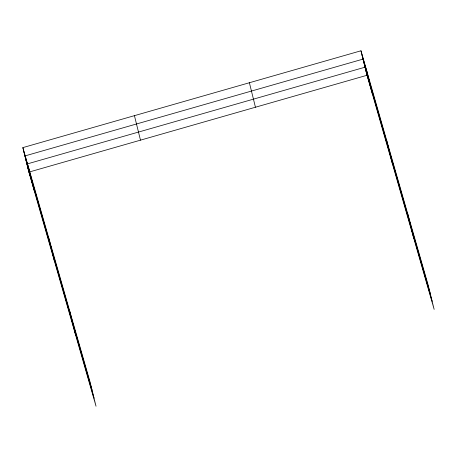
<?xml version="1.0" encoding="UTF-8"?>
<svg xmlns="http://www.w3.org/2000/svg" width="457" height="457" viewBox="0 0 457 457"><rect width="100%" height="100%" fill="white"/><g stroke="black" fill="none" stroke-linecap="round" stroke-linejoin="round"><path stroke-width="0.69" d="M22.85 147.617L89.978 381.726L96.027 406.216L28.9 172.112L22.85 147.617L360.973 50.784L428.1 284.888L434.15 309.383L367.022 75.274L360.973 50.784M28.9 172.112L367.022 75.274M362.001 54.949L367.257 73.28M430.157 293.217L363.029 59.113L24.907 155.946L92.034 390.05M364.029 63.152L369.285 81.483M432.151 301.3L365.023 67.196L26.906 164.029L94.033 398.133M366.023 71.235L371.278 89.566M23.878 151.781L29.134 170.113M25.906 159.984L31.162 178.321M27.9 168.067L33.161 186.405M407.684 213.682L413.734 238.177M386.645 140.322L392.694 164.811M366.228 69.116L372.278 93.611M249.391 82.74L255.44 107.229M134.432 115.661L140.482 140.156M69.561 310.52L75.611 335.01M48.522 237.154L54.577 261.65M28.106 165.948L34.155 190.443"/></g></svg>
